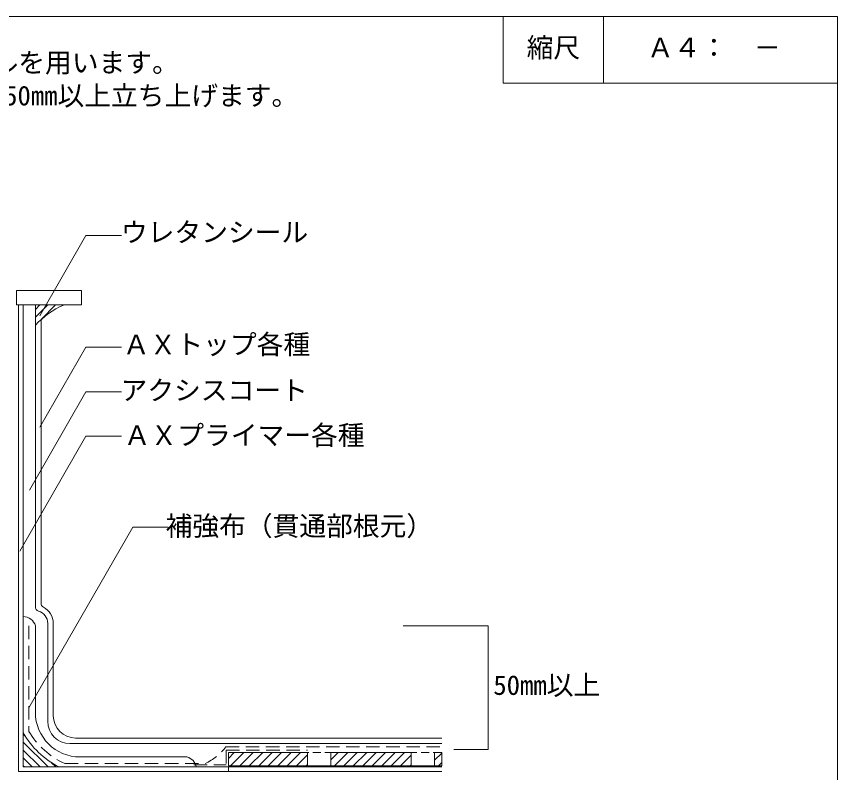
# Model space of a CAD drawing. Units: millimetres on the paper, with parts at other scales. Extents: x -135 to 135, y -94 to 92.
# Drawn here: x 12.2 to 135, y -21 to 92 of the extents above; entities that cross this region are included whole.
import ezdxf
from ezdxf.enums import TextEntityAlignment as Align

# ---------------------------------------------------------------- set-up
doc = ezdxf.new("R2010")
doc.units = ezdxf.units.MM
doc.linetypes.add('DASHED1', pattern=[1.8, 1.2, -0.6])
doc.linetypes.add('DASHED2', pattern=[3, 2, -1])
for name, color, linetype, lineweight in [('1-0_芯・寸法線', 7, 'Continuous', 9), ('1-2_ハッチング', 1, 'DASHED2', 9), ('1-3_断熱材', 7, 'Continuous', 9), ('1-4_リベットルーフ', 3, 'Continuous', 9), ('1-5_ＦＬ鋼板・ディスク', 7, 'DASHED2', 9), ('1-7_設備', 7, 'Continuous', 9), ('1-9_下地鋼板', 5, 'Continuous', 9), ('1-B_その他', 1, 'Continuous', 9), ('F-F', 7, 'Continuous', 9)]:
    doc.layers.add(name, color=color, linetype=linetype, lineweight=lineweight)
doc.layers.add('E-E', color=7, linetype='Continuous')
doc.styles.add('ＭＳ ゴシック', font='')
doc.styles.get('ＭＳ ゴシック').set_extended_font_data('MS Gothic')

msp = doc.modelspace()

# ---------------------------------------------------------------- linework, layer by layer
at = {"layer": '1-0_芯・寸法線'}
for p, q in [((15.699, 47.245), (22.591, 59.229)), ((22.591, 59.229), (27.909, 59.229)), ((15.699, 30.578), (22.591, 42.562)), ((22.591, 42.562), (27.909, 42.562)), ((14.124, 21.173), (22.591, 35.895)), ((22.591, 35.895), (27.909, 35.895)), ((12.721, 12.068), (22.591, 29.229)), ((22.591, 29.229), (27.909, 29.229)), ((14.035, -11.383), (29.581, 15.647)), ((29.581, 15.647), (34.899, 15.647)), ((70.026, 0.89), (82.749, 0.89))]:
    msp.add_line(p, q, dxfattribs=at)
msp.add_lwpolyline([(77.612, -17.591), (82.749, -17.591), (82.749, 0.89)], dxfattribs=at)
at = {"layer": '1-2_ハッチング'}
for p, q in [((43.567, -17.707), (43.567, -19.874)), ((43.567, -17.707), (55.721, -17.707)), ((38.717, -19.874), (43.567, -19.874))]:
    msp.add_line(p, q, dxfattribs=at)
at = {"layer": '1-3_断熱材'}
for p, q in [((43.9, -18.04), (43.9, -20.04)), ((43.9, -18.04), (55.73, -18.04)), ((43.9, -18.918), (44.778, -18.04)), ((44.192, -20.04), (46.192, -18.04)), ((45.606, -20.04), (47.606, -18.04)), ((47.02, -20.04), (49.02, -18.04)), ((48.434, -20.04), (50.434, -18.04)), ((49.849, -20.04), (51.849, -18.04)), ((51.263, -20.04), (53.263, -18.04)), ((52.677, -20.04), (54.677, -18.04)), ((54.091, -20.04), (55.73, -18.402)), ((55.73, -18.04), (55.73, -20.04)), ((59.233, -18.04), (59.233, -20.04)), ((59.233, -18.04), (71.228, -18.04)), ((59.233, -19.141), (60.334, -18.04)), ((59.748, -20.04), (61.748, -18.04)), ((61.162, -20.04), (63.162, -18.04)), ((62.577, -20.04), (64.577, -18.04)), ((63.991, -20.04), (65.991, -18.04)), ((65.405, -20.04), (67.405, -18.04)), ((66.819, -20.04), (68.819, -18.04)), ((68.233, -20.04), (70.233, -18.04)), ((71.228, -18.04), (71.228, -20.04)), ((74.741, -18.04), (74.741, -20.04)), ((74.741, -18.04), (75.796, -18.04)), ((74.741, -19.189), (75.796, -18.135)), ((75.796, -18.04), (75.796, -20.04)), ((69.648, -20.04), (71.228, -18.46)), ((75.305, -20.04), (75.796, -19.549)), ((43.9, -20.04), (75.796, -20.04)), ((55.506, -20.04), (55.73, -19.816)), ((71.062, -20.04), (71.228, -19.874))]:
    msp.add_line(p, q, dxfattribs=at)
at = {"layer": '1-3_断熱材', "linetype": 'DASHED1'}
msp.add_line((43.9, -18.04), (75.796, -18.04), dxfattribs=at)
at = {"layer": '1-4_リベットルーフ'}
for p, q in [((15.035, 3.727), (15.035, 48.86)), ((15.868, 4.284), (15.868, 46.676)), ((16.868, -13.374), (16.868, 1.263)), ((17.701, -12.54), (17.701, 1.264)), ((15.035, 0.89), (15.035, -12.04)), ((21.035, -15.874), (75.796, -15.874)), ((20.201, -16.707), (75.796, -16.707)), ((21.701, -18.707), (37.7, -18.707))]:
    msp.add_line(p, q, dxfattribs=at)
for centre, radius, start, end in [((15.701, 3.727), 0.667, 180, 253.309), ((16.535, 4.284), 0.667, 180, 242.507), ((14.963, 1.263), 2.739, 359.986, 62.507), ((14.963, 1.263), 1.905, 359.986, 73.309), ((13.201, 0.363), 1.908, 16.039, 90), ((21.701, -12.04), 6.667, 180, 270), ((20.201, -13.374), 3.333, 180, 270), ((21.035, -12.54), 3.333, 180, 270), ((37.221, -20.54), 1.895, 10.13238, 75.371)]:
    msp.add_arc(centre, radius, start, end, dxfattribs=at)
at = {"layer": '1-5_ＦＬ鋼板・ディスク'}
for p, q in [((14.035, 0.89), (14.035, -14.883)), ((43.512, -17.207), (75.796, -17.207)), ((19.412, -19.707), (40.426, -19.707))]:
    msp.add_line(p, q, dxfattribs=at)
for centre, radius, start, end in [((24.799, -8.293), 12.621, 211.474, 244.734), ((36.118, -11.235), 9.505, 296.951, 321.071)]:
    msp.add_arc(centre, radius, start, end, dxfattribs=at)
at = {"layer": '1-7_設備'}
msp.add_lwpolyline([(21.949, 51.02), (12.201, 51.02), (12.201, 48.86), (21.949, 48.86)], close=True, dxfattribs=at)
at = {"layer": '1-9_下地鋼板'}
for p, q in [((12.516, -20.874), (12.516, 48.86)), ((13.201, -20.207), (13.201, 48.86)), ((12.516, -20.874), (75.796, -20.874)), ((13.201, -20.207), (75.796, -20.207)), ((43.9, -20.207), (43.9, -20.874))]:
    msp.add_line(p, q, dxfattribs=at)
at = {"layer": '1-9_下地鋼板', "color": 2}
msp.add_line((75.796, -20.207), (43.9, -20.207), dxfattribs=at)
msp.add_lwpolyline([(43.9, -20.207), (43.9, -20.874), (75.796, -20.874)], dxfattribs=at)
at = {"layer": '1-B_その他'}
for p, q in [((15.035, 48.195), (15.7, 48.86)), ((15.035, 47.016), (16.879, 48.86)), ((15.911, 46.715), (18.057, 48.86)), ((13.526, -15.638), (13.201, -15.313)), ((16.916, -20.207), (13.201, -16.492)), ((15.738, -20.207), (13.201, -17.67)), ((14.559, -20.207), (13.201, -18.849)), ((18.095, -20.207), (17.454, -19.566)), ((13.381, -20.207), (13.201, -20.027))]:
    msp.add_line(p, q, dxfattribs=at)
for centre, start, end in [((24.799, 36.613), 114.459, 136.529), ((24.799, -8.293), 210.459, 242.31106)]:
    msp.add_arc(centre, 13.454, start, end, dxfattribs=at)
at = {"layer": 'F-F'}
msp.add_line((100, 92), (100, 82), dxfattribs=at)
for points in [[(-135, 92), (135, 92), (135, -88), (-135, -88)], [(85, 92), (85, 82), (135, 82)]]:
    msp.add_lwpolyline(points, dxfattribs=at)

# ---------------------------------------------------------------- texts
at = {"layer": '1-0_芯・寸法線', "style": 'ＭＳ ゴシック'}
for s, p in [('●下地に適したＡＸプライマーを塗布後、コーナー部にウレタンシールを用います。', (-115.544, 82.754)), ('●補強布は、ＡＸ自着層付きシートに100mm以上重ねた上で、貫通部に50mm以上立ち上げます。', (-115.641, 77.817)), ('ウレタンシール', (27.825, 57.397)), ('ＡＸトップ各種', (28.113, 40.623)), ('アクシスコート', (27.767, 33.773)), ('ＡＸプライマー各種', (28.247, 27.053)), ('補強布（貫通部根元）', (34.502, 13.487)), ('50mm以上', (83.516, -10.309))]:
    msp.add_text(s, height=2.933, dxfattribs=at).set_placement(p, align=Align.BOTTOM_LEFT)
at = {"layer": 'E-E', "style": 'ＭＳ ゴシック'}
for s, p in [('縮尺', (88.5, 85)), ('Ａ４：\u3000－', (106.5, 85))]:
    msp.add_text(s, height=2.933, dxfattribs=at).set_placement(p, align=Align.BOTTOM_LEFT)

doc.saveas('drawing.dxf')
